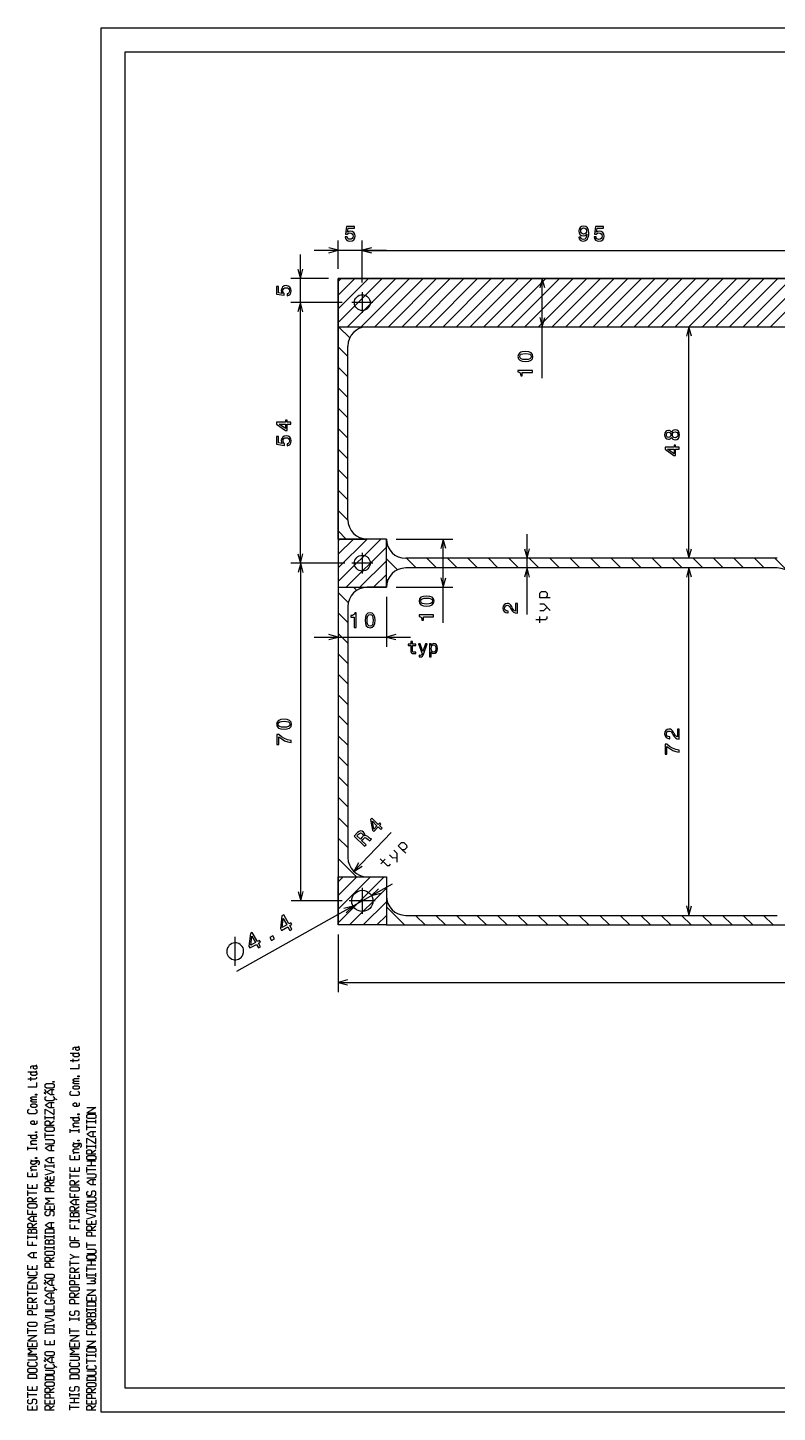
# Model space of a CAD drawing. Extents: x 5 to 415, y 5 to 292.
# Drawn here: x 4.8 to 160.1, y 5 to 292 of the extents above; entities that cross this region are included whole.
import ezdxf

# ---------------------------------------------------------------- set-up
doc = ezdxf.new("R2010")
doc.units = 0
doc.linetypes.add('DASHDOT', pattern=[18.5, 12, -3, 0.5, -3])
doc.linetypes.add('DASHED', pattern=[15, 12, -3])
doc.layers.get('0').update_dxf_attribs({"linetype": 'CONTINUOUS'})

msp = doc.modelspace()

# ---------------------------------------------------------------- linework, layer by layer
at = {"color": 7}
for p, q in [((20, 5), (20, 292)), ((20, 292), (415, 292)), ((25, 10), (25, 287)), ((25, 287), (410, 287)), ((69.14, 242.01), (69.14, 247.86)), ((74.14, 239.16), (74.14, 247.86)), ((74.14, 239.16), (74.14, 247.84)), ((61.32, 230.01), (61.32, 245.01)), ((64.14, 245.86), (79.14, 245.86)), ((74.14, 245.84), (169.14, 245.84)), ((67.14, 240.01), (59.32, 240.01)), ((69.14, 230.92), (78.24, 240.01)), ((69.14, 233.75), (75.41, 240.01)), ((69.14, 236.58), (72.58, 240.01)), ((69.14, 239.41), (69.75, 240.01)), ((69.14, 230.01), (69.14, 240.01)), ((69.14, 240.01), (269.14, 240.01)), ((269.14, 240.01), (69.14, 240.01)), ((69.14, 240.01), (69.14, 106.01)), ((71.07, 230.01), (81.07, 240.01)), ((73.9, 230.01), (83.9, 240.01)), ((76.72, 230.01), (86.72, 240.01)), ((79.55, 230.01), (89.55, 240.01)), ((82.38, 230.01), (92.38, 240.01)), ((85.21, 230.01), (95.21, 240.01)), ((88.04, 230.01), (98.04, 240.01)), ((90.87, 230.01), (100.87, 240.01)), ((93.69, 230.01), (103.69, 240.01)), ((96.52, 230.01), (106.52, 240.01)), ((99.35, 230.01), (109.35, 240.01)), ((102.18, 230.01), (112.18, 240.01)), ((105.01, 230.01), (115.01, 240.01)), ((107.84, 230.01), (117.84, 240.01)), ((110.66, 230.01), (120.66, 240.01)), ((111.43, 219.34), (111.43, 240.01)), ((113.49, 230.01), (123.49, 240.01)), ((116.32, 230.01), (126.32, 240.01)), ((119.15, 230.01), (129.15, 240.01)), ((121.98, 230.01), (131.98, 240.01)), ((124.81, 230.01), (134.81, 240.01)), ((127.64, 230.01), (137.64, 240.01)), ((130.46, 230.01), (140.46, 240.01)), ((133.29, 230.01), (143.29, 240.01)), ((136.12, 230.01), (146.12, 240.01)), ((138.95, 230.01), (148.95, 240.01)), ((141.78, 230.01), (151.78, 240.01)), ((144.61, 230.01), (154.61, 240.01)), ((147.43, 230.01), (157.43, 240.01)), ((150.26, 230.01), (160.26, 240.01)), ((153.09, 230.01), (163.09, 240.01)), ((155.92, 230.01), (165.92, 240.01)), ((158.75, 230.01), (168.75, 240.01)), ((70, 235.01), (59.32, 235.01)), ((69.14, 186.01), (69.14, 230.01)), ((69.14, 230.01), (75.14, 230.01)), ((71.55, 227.7), (69.23, 230.01)), ((75.14, 230.01), (164.14, 230.01)), ((141.83, 182.01), (141.83, 230.01)), ((71.14, 190.01), (71.14, 226.01)), ((71.14, 219.62), (69.14, 221.62)), ((71.14, 211.13), (69.14, 213.13)), ((71.14, 202.65), (69.14, 204.65)), ((71.14, 194.16), (69.14, 196.16)), ((70.81, 186.01), (69.14, 187.68)), ((108.28, 170.37), (108.28, 187.01)), ((69.14, 177.18), (77.98, 186.01)), ((69.14, 180.01), (75.15, 186.01)), ((69.14, 182.84), (72.32, 186.01)), ((69.14, 185.66), (69.49, 186.01)), ((69.14, 186.01), (69.14, 176.01)), ((79.14, 186.01), (69.14, 186.01)), ((69.14, 186.01), (75.14, 186.01)), ((70.81, 176.01), (79.14, 184.35)), ((79.14, 176.01), (79.14, 186.01)), ((81.14, 186.01), (92.93, 186.01)), ((90.93, 168.66), (90.93, 186.01)), ((73.64, 176.01), (79.14, 181.52)), ((160.14, 182.01), (83.14, 182.01)), ((85.29, 180.01), (83.29, 182.01)), ((93.78, 180.01), (91.78, 182.01)), ((102.26, 180.01), (100.26, 182.01)), ((110.75, 180.01), (108.75, 182.01)), ((119.23, 180.01), (117.23, 182.01)), ((127.72, 180.01), (125.72, 182.01)), ((136.2, 180.01), (134.2, 182.01)), ((144.69, 180.01), (142.69, 182.01)), ((153.17, 180.01), (151.17, 182.01)), ((162.3, 179.37), (159.66, 182.01)), ((76.46, 176.01), (79.14, 178.69)), ((160.14, 180.01), (83.14, 180.01)), ((141.83, 108.01), (141.83, 180.01)), ((69.14, 176.01), (69.14, 116.01)), ((69.14, 176.01), (79.14, 176.01)), ((69.14, 176.01), (75.14, 176.01)), ((72.99, 175.35), (72.32, 176.01)), ((79.14, 176.01), (75.14, 176.01)), ((79.41, 177.41), (79.14, 177.68)), ((81.14, 176.01), (92.93, 176.01)), ((69.14, 174.01), (69.14, 163.7)), ((79.14, 174.01), (79.14, 163.7)), ((71.14, 168.7), (69.14, 170.7)), ((71.14, 172.01), (71.14, 120.01)), ((64.14, 165.7), (84.14, 165.7)), ((71.14, 160.22), (69.14, 162.22)), ((71.14, 151.73), (69.14, 153.73)), ((71.14, 143.25), (69.14, 145.25)), ((71.14, 134.76), (69.14, 136.76)), ((71.14, 126.28), (69.14, 128.28)), ((72.37, 117.13), (80.15, 125.2)), ((72.92, 116.01), (69.14, 119.79)), ((69.14, 106.47), (78.69, 116.01)), ((69.14, 109.3), (75.86, 116.01)), ((69.14, 112.13), (73.03, 116.01)), ((69.14, 114.95), (70.2, 116.01)), ((69.14, 116.01), (75.14, 116.01)), ((69.14, 106.01), (69.14, 116.01)), ((75.14, 116.01), (79.14, 116.01)), ((79.14, 116.01), (79.14, 112.01)), ((48.12, 96.42), (80.43, 114.53)), ((71.52, 106.01), (79.14, 113.64)), ((79.14, 112.01), (79.14, 106.01)), ((74.35, 106.01), (79.14, 110.81)), ((82.92, 106.01), (79.14, 109.79)), ((77.17, 106.01), (79.14, 107.98)), ((83.14, 108.01), (160.14, 108.01)), ((91.41, 106.01), (89.41, 108.01)), ((99.9, 106.01), (97.9, 108.01)), ((108.38, 106.01), (106.38, 108.01)), ((116.87, 106.01), (114.87, 108.01)), ((125.35, 106.01), (123.35, 108.01)), ((133.84, 106.01), (131.84, 108.01)), ((142.32, 106.01), (140.32, 108.01)), ((150.81, 106.01), (148.81, 108.01)), ((159.29, 106.01), (157.29, 108.01)), ((79.14, 106.01), (69.14, 106.01)), ((69.14, 104.01), (69.14, 92.1)), ((79.14, 106.01), (164.14, 106.01)), ((69.14, 94.1), (269.14, 94.1)), ((410, 10), (25, 10)), ((415, 5), (20, 5))]:
    msp.add_line(p, q, dxfattribs=at)
at = {"color": 7, "linetype": 'DASHDOT'}
for p, q in [((74.14, 237.16), (74.14, 232.87)), ((76.29, 235.01), (72, 235.01)), ((76.29, 181.01), (72, 181.01)), ((74.14, 183.16), (74.14, 178.87)), ((74.14, 113.71), (74.14, 108.32)), ((76.84, 111.01), (71.45, 111.01))]:
    msp.add_line(p, q, dxfattribs=at)
at = {"color": 230}
for p, q in [((70, 235.01), (59.33, 235.01)), ((61.33, 181.01), (61.33, 235.01)), ((70.49, 181.01), (59.33, 181.01)), ((70.49, 181.01), (59.39, 181.01)), ((61.39, 111.01), (61.39, 181.01)), ((70, 111.01), (59.39, 111.01))]:
    msp.add_line(p, q, dxfattribs=at)
at = {"color": 7, "linetype": 'DASHED'}
for p, q in [((73.76, 229.73), (73.48, 230.01)), ((71.14, 223.86), (69.14, 225.86)), ((71.14, 215.37), (69.14, 217.37)), ((71.14, 206.89), (69.14, 208.89)), ((71.14, 198.4), (69.14, 200.4)), ((71.16, 189.9), (69.14, 191.92)), ((75.05, 186.01), (75.03, 186.03)), ((81.45, 179.61), (79.14, 181.92)), ((89.53, 180.01), (87.53, 182.01)), ((98.02, 180.01), (96.02, 182.01)), ((106.51, 180.01), (104.51, 182.01)), ((114.99, 180.01), (112.99, 182.01)), ((123.48, 180.01), (121.48, 182.01)), ((131.96, 180.01), (129.96, 182.01)), ((140.45, 180.01), (138.45, 182.01)), ((148.93, 180.01), (146.93, 182.01)), ((157.42, 180.01), (155.42, 182.01)), ((71.28, 172.81), (69.14, 174.95)), ((71.14, 164.46), (69.14, 166.46)), ((71.14, 155.98), (69.14, 157.98)), ((71.14, 147.49), (69.14, 149.49)), ((71.14, 139.01), (69.14, 141.01)), ((71.14, 130.52), (69.14, 132.52)), ((71.14, 122.04), (69.14, 124.04)), ((87.17, 106.01), (85.17, 108.01)), ((95.65, 106.01), (93.65, 108.01)), ((104.14, 106.01), (102.14, 108.01)), ((112.62, 106.01), (110.62, 108.01)), ((121.11, 106.01), (119.11, 108.01)), ((129.59, 106.01), (127.59, 108.01)), ((138.08, 106.01), (136.08, 108.01)), ((146.56, 106.01), (144.56, 108.01)), ((155.05, 106.01), (153.05, 108.01))]:
    msp.add_line(p, q, dxfattribs=at)
at = {"color": 7}
for points in [[(70.57, 248.64), (70.67, 248.29), (70.88, 248.01), (71.19, 247.84), (71.59, 247.77), (72.03, 247.85), (72.37, 248.06), (72.58, 248.4), (72.67, 248.83), (72.59, 249.23), (72.38, 249.55), (72.06, 249.75), (71.64, 249.82), (71.32, 249.77), (71.07, 249.63), (71.19, 250.44), (72.5, 250.44), (72.5, 250.79), (70.9, 250.79), (70.66, 249.2), (71.01, 249.2), (71.26, 249.41), (71.58, 249.48), (71.85, 249.43), (72.06, 249.29), (72.2, 249.08), (72.25, 248.81), (72.2, 248.54), (72.06, 248.32), (71.85, 248.19), (71.58, 248.14), (71.35, 248.17), (71.17, 248.27), (71.04, 248.43), (70.97, 248.64)], [(119.01, 248.59), (119.07, 248.24), (119.26, 247.98), (119.55, 247.82), (119.94, 247.76), (120.2, 247.79), (120.42, 247.86), (120.62, 248), (120.78, 248.19), (120.91, 248.43), (121.01, 248.72), (121.06, 249.06), (121.09, 249.45), (121.01, 250.06), (120.8, 250.5), (120.46, 250.77), (120, 250.86), (119.58, 250.79), (119.26, 250.58), (119.05, 250.26), (118.98, 249.86), (119.05, 249.44), (119.25, 249.13), (119.56, 248.93), (119.94, 248.86), (120.35, 248.95), (120.65, 249.2), (120.58, 248.72), (120.45, 248.37), (120.23, 248.17), (119.94, 248.11), (119.72, 248.14), (119.56, 248.23), (119.45, 248.38), (119.4, 248.59)], [(119.4, 249.86), (119.44, 250.13), (119.56, 250.34), (119.75, 250.48), (120, 250.52), (120.26, 250.48), (120.45, 250.34), (120.57, 250.13), (120.62, 249.87), (120.57, 249.59), (120.45, 249.39), (120.25, 249.27), (119.99, 249.22), (119.75, 249.27), (119.56, 249.39), (119.44, 249.59)], [(122.17, 248.63), (122.27, 248.27), (122.48, 247.99), (122.79, 247.82), (123.19, 247.76), (123.63, 247.83), (123.97, 248.05), (124.18, 248.38), (124.27, 248.82), (124.19, 249.22), (123.99, 249.53), (123.66, 249.74), (123.24, 249.81), (122.92, 249.76), (122.67, 249.62), (122.79, 250.42), (124.1, 250.42), (124.1, 250.78), (122.5, 250.78), (122.26, 249.19), (122.61, 249.19), (122.86, 249.39), (123.18, 249.46), (123.45, 249.42), (123.67, 249.28), (123.8, 249.07), (123.85, 248.79), (123.8, 248.52), (123.66, 248.31), (123.45, 248.18), (123.18, 248.13), (122.95, 248.16), (122.77, 248.26), (122.64, 248.41), (122.58, 248.63)], [(58.54, 236.44), (58.89, 236.54), (59.17, 236.75), (59.34, 237.06), (59.41, 237.46), (59.33, 237.89), (59.12, 238.24), (58.78, 238.45), (58.35, 238.53), (57.95, 238.46), (57.63, 238.25), (57.43, 237.93), (57.35, 237.51), (57.4, 237.18), (57.55, 236.93), (56.74, 237.05), (56.74, 238.37), (56.38, 238.37), (56.38, 236.77), (57.98, 236.53), (57.98, 236.87), (57.77, 237.12), (57.7, 237.44), (57.75, 237.72), (57.88, 237.93), (58.1, 238.07), (58.37, 238.11), (58.64, 238.07), (58.85, 237.93), (58.99, 237.72), (59.03, 237.44), (59, 237.21), (58.9, 237.04), (58.75, 236.91), (58.54, 236.84)], [(107.96, 222.8), (108.64, 222.86), (109.12, 223.07), (109.42, 223.39), (109.51, 223.84), (109.42, 224.28), (109.12, 224.61), (108.64, 224.81), (107.96, 224.88), (107.29, 224.81), (107.02, 224.73), (106.8, 224.61), (106.5, 224.28), (106.4, 223.84), (106.5, 223.39), (106.8, 223.07), (107.29, 222.86)], [(107.96, 223.21), (107.44, 223.25), (107.06, 223.36), (106.84, 223.55), (106.76, 223.84), (106.84, 224.12), (107.06, 224.32), (107.44, 224.43), (107.96, 224.46), (108.49, 224.43), (108.86, 224.32), (109.08, 224.12), (109.16, 223.84), (109.08, 223.55), (108.86, 223.36), (108.49, 223.25)], [(109.43, 220.56), (109.43, 220.95), (106.4, 220.95), (106.4, 220.66), (106.67, 220.58), (106.85, 220.43), (106.95, 220.19), (106.98, 219.86), (107.29, 219.86), (107.29, 220.56)], [(138.21, 207.08), (138.33, 206.86), (138.5, 206.71), (138.71, 206.61), (138.97, 206.58), (139.35, 206.65), (139.65, 206.85), (139.84, 207.17), (139.91, 207.61), (139.84, 208.05), (139.65, 208.38), (139.35, 208.57), (138.97, 208.65), (138.71, 208.61), (138.5, 208.52), (138.33, 208.37), (138.21, 208.15), (138.1, 208.32), (137.96, 208.44), (137.79, 208.52), (137.58, 208.54), (137.27, 208.47), (137.02, 208.29), (136.86, 208), (136.8, 207.61), (136.86, 207.23), (137.02, 206.93), (137.27, 206.75), (137.58, 206.68), (137.79, 206.7), (137.96, 206.78)], [(137.61, 207.09), (137.42, 207.13), (137.27, 207.23), (137.18, 207.39), (137.15, 207.61), (137.18, 207.83), (137.27, 207.99), (137.42, 208.1), (137.61, 208.14), (137.81, 208.1), (137.96, 207.99), (138.06, 207.83), (138.09, 207.61), (138.05, 207.39), (137.96, 207.23), (137.81, 207.13)], [(138.96, 207), (138.73, 207.04), (138.55, 207.16), (138.44, 207.35), (138.4, 207.61), (138.44, 207.87), (138.55, 208.06), (138.73, 208.19), (138.96, 208.23), (139.2, 208.19), (139.39, 208.06), (139.51, 207.87), (139.55, 207.61), (139.51, 207.35), (139.39, 207.16), (139.2, 207.04)], [(139.83, 204.65), (139.83, 205.04), (139.08, 205.04), (139.08, 205.47), (138.74, 205.47), (138.74, 205.04), (136.89, 205.04), (136.89, 204.65), (138.7, 203.33), (139.08, 203.33), (139.08, 204.65)], [(138.74, 203.69), (137.39, 204.65), (138.74, 204.65)], [(87.46, 172.12), (88.14, 172.18), (88.63, 172.39), (88.92, 172.71), (89.01, 173.16), (88.92, 173.61), (88.63, 173.93), (88.14, 174.13), (87.46, 174.2), (86.79, 174.13), (86.52, 174.05), (86.3, 173.93), (86.01, 173.61), (85.91, 173.16), (86.01, 172.71), (86.3, 172.39), (86.79, 172.18)], [(87.46, 172.53), (86.94, 172.57), (86.56, 172.68), (86.34, 172.87), (86.26, 173.16), (86.34, 173.45), (86.56, 173.64), (86.94, 173.75), (87.46, 173.78), (87.99, 173.75), (88.37, 173.64), (88.59, 173.45), (88.66, 173.16), (88.59, 172.87), (88.37, 172.68), (87.99, 172.57)], [(106.28, 170.62), (106.28, 172.68), (105.91, 172.68), (105.91, 171.05), (105.71, 171.14), (105.54, 171.3), (105.23, 171.78), (105.1, 172.03), (104.91, 172.32), (104.7, 172.52), (104.44, 172.64), (104.15, 172.68), (103.79, 172.61), (103.51, 172.4), (103.32, 172.09), (103.26, 171.69), (103.33, 171.28), (103.54, 170.96), (103.86, 170.76), (104.29, 170.69), (104.35, 170.69), (104.35, 171.08), (104.31, 171.08), (104.02, 171.12), (103.8, 171.24), (103.67, 171.42), (103.62, 171.67), (103.66, 171.92), (103.77, 172.11), (103.94, 172.23), (104.15, 172.27), (104.35, 172.24), (104.52, 172.16), (104.66, 172.02), (104.79, 171.83), (104.93, 171.57), (105.2, 171.15), (105.48, 170.85), (105.83, 170.68), (106.27, 170.62)], [(72.47, 167.7), (72.86, 167.7), (72.86, 170.72), (72.57, 170.72), (72.49, 170.46), (72.33, 170.28), (72.09, 170.18), (71.77, 170.15), (71.77, 169.84), (72.47, 169.84)], [(74.7, 169.17), (74.77, 168.49), (74.97, 168.01), (75.3, 167.71), (75.75, 167.62), (76.19, 167.71), (76.52, 168.01), (76.71, 168.49), (76.78, 169.17), (76.71, 169.84), (76.63, 170.11), (76.52, 170.33), (76.19, 170.62), (75.75, 170.72), (75.3, 170.62), (74.97, 170.33), (74.77, 169.84)], [(75.12, 169.17), (75.15, 169.69), (75.26, 170.07), (75.46, 170.29), (75.75, 170.37), (76.03, 170.29), (76.23, 170.07), (76.33, 169.69), (76.37, 169.17), (76.33, 168.64), (76.23, 168.26), (76.03, 168.04), (75.75, 167.97), (75.46, 168.04), (75.26, 168.26), (75.15, 168.64)], [(88.93, 169.88), (88.93, 170.27), (85.91, 170.27), (85.91, 169.98), (86.17, 169.9), (86.35, 169.75), (86.45, 169.51), (86.49, 169.18), (86.79, 169.18), (86.79, 169.88)], [(84.21, 163.93), (84.21, 162.96), (84.23, 162.65), (84.33, 162.43), (84.53, 162.3), (84.87, 162.26), (85.25, 162.28), (85.25, 162.55), (84.97, 162.53), (84.72, 162.56), (84.59, 162.65), (84.53, 162.8), (84.52, 163.01), (84.52, 163.93), (85.25, 163.93), (85.25, 164.2), (84.52, 164.2), (84.52, 164.76), (84.21, 164.76), (84.21, 164.2), (83.66, 164.2), (83.66, 163.93)], [(87.25, 164.26), (86.69, 162.67), (86.15, 164.26), (85.8, 164.26), (86.54, 162.22), (86.47, 162.04), (86.37, 161.92), (86.2, 161.88), (85.91, 161.92), (85.91, 161.61), (86.22, 161.58), (86.44, 161.61), (86.59, 161.7), (86.71, 161.85), (86.8, 162.08), (87.59, 164.26)], [(88.42, 163.97), (88.42, 164.26), (88.1, 164.26), (88.1, 161.58), (88.42, 161.58), (88.42, 162.63), (88.53, 162.46), (88.65, 162.34), (88.97, 162.26), (89.27, 162.33), (89.51, 162.54), (89.67, 162.86), (89.72, 163.3), (89.67, 163.73), (89.51, 164.06), (89.27, 164.26), (88.97, 164.33), (88.8, 164.31), (88.65, 164.24), (88.52, 164.13)], [(88.92, 162.55), (88.7, 162.59), (88.55, 162.74), (88.45, 162.97), (88.42, 163.3), (88.45, 163.62), (88.55, 163.86), (88.7, 164), (88.92, 164.05), (89.11, 164), (89.27, 163.85), (89.36, 163.62), (89.4, 163.3), (89.36, 162.97), (89.27, 162.74), (89.11, 162.59)], [(139.83, 144.56), (139.83, 146.62), (139.45, 146.62), (139.45, 144.99), (139.25, 145.08), (139.08, 145.24), (138.77, 145.72), (138.65, 145.97), (138.46, 146.26), (138.24, 146.46), (137.99, 146.58), (137.7, 146.62), (137.34, 146.55), (137.05, 146.34), (136.87, 146.03), (136.8, 145.63), (136.88, 145.22), (137.08, 144.9), (137.4, 144.7), (137.83, 144.63), (137.89, 144.63), (137.89, 145.02), (137.86, 145.02), (137.56, 145.06), (137.35, 145.18), (137.21, 145.36), (137.16, 145.61), (137.21, 145.86), (137.31, 146.05), (137.48, 146.17), (137.69, 146.21), (137.89, 146.18), (138.06, 146.1), (138.21, 145.96), (138.34, 145.77), (138.48, 145.51), (138.74, 145.09), (139.03, 144.79), (139.38, 144.62), (139.81, 144.56)], [(139.83, 141.81), (139.83, 142.25), (139.11, 142.39), (138.45, 142.64), (137.83, 143), (137.25, 143.46), (136.89, 143.46), (136.89, 141.4), (137.28, 141.4), (137.28, 143.04), (137.87, 142.57), (138.48, 142.21), (139.13, 141.96)], [(77.97, 125.82), (78.24, 126.1), (77.7, 126.62), (78, 126.93), (77.75, 127.17), (77.45, 126.86), (76.13, 128.14), (75.85, 127.86), (76.24, 125.65), (76.52, 125.39), (77.43, 126.34)], [(76.52, 125.89), (76.22, 127.51), (77.18, 126.58)], [(74.63, 122.36), (74.91, 122.65), (74, 123.53), (74.29, 123.83), (74.51, 124.04), (74.68, 124.13), (74.86, 124.11), (75.07, 123.96), (75.36, 123.71), (75.57, 123.55), (75.71, 123.48), (76.03, 123.81), (75.97, 123.86), (75.81, 123.88), (75.63, 124.01), (75.26, 124.32), (74.95, 124.52), (74.8, 124.53), (74.63, 124.47), (74.67, 124.67), (74.65, 124.86), (74.56, 125.05), (74.42, 125.23), (74.11, 125.44), (73.8, 125.5), (73.48, 125.41), (73.17, 125.17), (72.47, 124.45)], [(73.36, 124.83), (73.56, 125), (73.75, 125.08), (73.94, 125.06), (74.14, 124.92), (74.29, 124.72), (74.31, 124.53), (74.23, 124.33), (74.06, 124.12), (73.74, 123.79), (73.02, 124.48)], [(59.15, 104.9), (59.54, 105.12), (59.12, 105.88), (59.55, 106.12), (59.36, 106.47), (58.92, 106.23), (57.87, 108.11), (57.47, 107.88), (57.16, 105.29), (57.38, 104.9), (58.72, 105.66)], [(57.55, 105.46), (57.76, 107.38), (58.53, 106.01)], [(52.63, 101.25), (53.02, 101.47), (52.6, 102.22), (53.04, 102.47), (52.84, 102.82), (52.4, 102.58), (51.35, 104.45), (50.95, 104.23), (50.65, 101.64), (50.86, 101.25), (52.2, 102)], [(51.04, 101.81), (51.24, 103.72), (52.01, 102.35)], [(55.34, 102.77), (55.95, 103.11), (55.58, 103.76), (54.97, 103.42)], [(47.11, 102.16), (46.8, 101.99), (46.57, 101.8), (46.38, 101.55), (46.21, 101.26), (46.07, 100.78), (46.06, 100.44), (46.1, 100.13), (46.2, 99.85), (46.37, 99.54), (46.56, 99.32), (46.8, 99.12), (47.1, 98.95), (47.58, 98.81), (47.92, 98.8), (48.23, 98.85), (48.51, 98.94), (48.82, 99.11), (49.04, 99.3), (49.24, 99.55), (49.41, 99.84), (49.54, 100.32), (49.55, 100.66), (49.51, 100.97), (49.42, 101.25), (49.25, 101.56), (49.06, 101.78), (48.81, 101.98), (48.52, 102.15), (48.04, 102.28), (47.7, 102.29), (47.39, 102.25)], [(15.44, 74.74), (15.44, 74.55), (15.17, 74.55), (15.17, 74.74)], [(10.04, 73.12), (10.31, 72.94), (10.31, 72.38), (10.04, 72.19), (8.71, 72.19), (8.44, 72.38), (8.44, 72.94), (8.71, 73.12)], [(10.31, 73.6), (10.31, 73.42), (10.04, 73.42), (10.04, 73.6)], [(14.51, 72.7), (15.17, 72.69), (15.44, 72.51), (15.44, 72.13), (15.17, 71.95), (14.51, 71.95), (14.24, 72.14), (14.24, 72.51)], [(5.74, 68.93), (6.41, 68.93), (6.67, 68.75), (6.67, 68.37), (6.41, 68.19), (5.74, 68.19), (5.47, 68.37), (5.47, 68.75)], [(6.67, 70.94), (6.67, 70.76), (6.41, 70.76), (6.41, 70.94)], [(15.44, 66.86), (15.44, 66.68), (15.17, 66.68), (15.17, 66.86)], [(18.68, 66.81), (18.94, 66.62), (18.94, 66.06), (18.68, 65.87), (17.34, 65.88), (17.08, 66.06), (17.08, 66.62), (17.34, 66.81)], [(6.67, 63.17), (6.67, 62.99), (6.41, 62.99), (6.41, 63.17)], [(10.04, 64.16), (10.31, 63.97), (10.31, 63.41), (10.04, 63.22), (8.71, 63.22), (8.44, 63.41), (8.44, 63.97), (8.71, 64.16)], [(15.44, 61.44), (15.44, 61.25), (15.17, 61.25), (15.17, 61.44)], [(6.67, 57.83), (6.67, 57.64), (6.41, 57.64), (6.41, 57.83)], [(18.67, 58.24), (18.94, 58.05), (18.94, 57.49), (18.67, 57.3), (17.34, 57.3), (17.07, 57.49), (17.07, 58.05), (17.34, 58.24)], [(15.17, 51.74), (15.43, 51.55), (15.43, 50.99), (15.17, 50.81), (13.83, 50.81), (13.57, 50.99), (13.57, 51.55), (13.83, 51.74)], [(6.4, 48.25), (6.67, 48.06), (6.67, 47.5), (6.4, 47.32), (5.07, 47.32), (4.8, 47.5), (4.8, 48.06), (5.07, 48.25)], [(18.67, 48.43), (18.94, 48.24), (18.94, 47.68), (18.67, 47.5), (17.34, 47.5), (17.07, 47.68), (17.07, 48.24), (17.34, 48.43)], [(15.17, 40.18), (15.43, 39.99), (15.43, 39.43), (15.17, 39.25), (13.83, 39.25), (13.57, 39.43), (13.57, 39.99), (13.83, 40.18)], [(10.04, 38.42), (10.3, 38.23), (10.3, 37.67), (10.04, 37.48), (8.7, 37.48), (8.44, 37.67), (8.44, 38.23), (8.7, 38.42)], [(18.67, 37.61), (18.94, 37.42), (18.94, 36.86), (18.67, 36.68), (17.34, 36.68), (17.07, 36.86), (17.07, 37.42), (17.34, 37.61)], [(10.04, 33.66), (10.3, 33.47), (10.3, 32.91), (10.04, 32.72), (8.7, 32.72), (8.44, 32.91), (8.44, 33.47), (8.7, 33.66)], [(15.16, 31.04), (15.43, 30.85), (15.43, 30.29), (15.16, 30.1), (13.83, 30.1), (13.56, 30.29), (13.56, 30.85), (13.83, 31.04)], [(6.4, 23.71), (6.67, 23.52), (6.67, 22.96), (6.4, 22.77), (5.07, 22.77), (4.8, 22.96), (4.8, 23.52), (5.07, 23.71)], [(18.67, 23.2), (18.93, 23.01), (18.93, 22.45), (18.67, 22.27), (17.33, 22.27), (17.07, 22.45), (17.07, 23.01), (17.33, 23.2)], [(10.03, 17.63), (10.3, 17.44), (10.3, 16.88), (10.03, 16.69), (8.7, 16.69), (8.43, 16.88), (8.43, 17.44), (8.7, 17.63)], [(18.67, 18.37), (18.93, 18.18), (18.93, 17.62), (18.67, 17.44), (17.33, 17.44), (17.07, 17.62), (17.07, 18.18), (17.33, 18.37)], [(6.4, 14.14), (6.67, 13.96), (6.67, 13.4), (6.4, 13.21), (5.07, 13.21), (4.8, 13.4), (4.8, 13.96), (5.07, 14.14)], [(15.16, 14.05), (15.43, 13.86), (15.43, 13.3), (15.16, 13.11), (13.83, 13.12), (13.56, 13.3), (13.56, 13.86), (13.83, 14.05)], [(10.03, 11.3), (10.3, 11.11), (10.3, 10.55), (10.03, 10.37), (8.7, 10.37), (8.43, 10.56), (8.43, 11.12), (8.7, 11.3)], [(18.67, 11.18), (18.93, 11), (18.93, 10.44), (18.67, 10.25), (17.33, 10.25), (17.07, 10.44), (17.07, 11), (17.33, 11.18)]]:
    msp.add_lwpolyline(points, close=True, dxfattribs=at)
for points in [[(67.21, 245.34), (69.14, 245.86), (69.14, 245.86), (67.21, 246.38)], [(76.08, 246.38), (74.14, 245.86), (74.14, 245.86), (76.08, 245.34)], [(76.08, 246.36), (74.14, 245.84), (74.14, 245.84), (76.08, 245.33)], [(60.8, 241.95), (61.32, 240.01), (61.32, 240.01), (61.84, 241.95)], [(111.94, 238.08), (111.43, 240.01), (111.43, 240.01), (110.91, 238.08)], [(61.84, 233.08), (61.32, 235.01), (61.32, 235.01), (60.8, 233.08)], [(110.91, 231.95), (111.43, 230.01), (111.43, 230.01), (111.94, 231.95)], [(142.34, 228.08), (141.83, 230.01), (141.83, 230.01), (141.31, 228.08)], [(91.45, 184.08), (90.93, 186.01), (90.93, 186.01), (90.41, 184.08)], [(107.76, 183.95), (108.28, 182.01), (108.28, 182.01), (108.8, 183.95)], [(141.31, 183.95), (141.83, 182.01), (141.83, 182.01), (142.34, 183.95)], [(90.41, 177.95), (90.93, 176.01), (90.93, 176.01), (91.45, 177.95)], [(108.8, 178.08), (108.28, 180.01), (108.28, 180.01), (107.76, 178.08)], [(142.34, 178.08), (141.83, 180.01), (141.83, 180.01), (141.31, 178.08)], [(113.09, 173.8), (112.02, 173.8), (110.92, 173.81), (110.92, 174.81), (111.26, 175.14), (112.09, 175.14), (112.42, 174.8), (112.42, 174.14), (112.09, 173.8)], [(110.92, 172.55), (111.76, 172.55), (113.09, 171.22)], [(110.09, 169.3), (112.09, 169.3), (112.42, 169.63), (112.42, 169.97)], [(110.92, 171.22), (111.76, 171.22), (112.42, 171.89)], [(110.92, 168.63), (110.92, 169.97)], [(67.21, 165.19), (69.14, 165.7), (69.14, 165.7), (67.21, 166.22)], [(81.08, 166.22), (79.14, 165.7), (79.14, 165.7), (81.08, 165.19)], [(80.7, 121.49), (81.3, 120.91), (81.33, 119.03)], [(83.13, 120.89), (82.36, 121.63), (81.57, 122.39), (82.26, 123.11), (82.73, 123.12), (83.33, 122.54), (83.34, 122.07), (82.88, 121.59), (82.41, 121.58)], [(73.34, 118.88), (72.37, 117.13), (72.37, 117.13), (74.08, 118.17)], [(77.84, 119.73), (79.28, 118.34), (79.75, 118.35), (79.98, 118.59)], [(77.98, 118.67), (78.9, 119.63)], [(79.77, 120.53), (80.37, 119.95), (81.31, 119.97)], [(77.5, 113.48), (76.06, 112.09), (76.06, 112.09), (78, 112.58)], [(70.79, 108.54), (72.23, 109.94), (72.23, 109.94), (70.29, 109.44)], [(141.31, 109.95), (141.83, 108.01), (141.83, 108.01), (142.34, 109.95)], [(47.77, 97.52), (47.79, 101.54), (47.8, 103.55)], [(71.08, 94.62), (69.14, 94.1), (69.14, 94.1), (71.08, 93.58)], [(14.24, 80.16), (14.24, 80.53), (14.51, 80.72), (15.17, 80.72), (15.44, 80.91)], [(15.17, 80.72), (15.44, 80.53), (15.44, 80.16), (15.17, 79.97), (15.04, 79.97), (14.77, 80.16), (14.77, 80.72)], [(13.57, 79.42), (15.17, 79.42), (15.44, 79.23), (15.44, 78.86), (15.17, 78.67), (14.51, 78.67), (14.24, 78.86), (14.24, 79.23), (14.51, 79.42)], [(13.57, 77.93), (15.17, 77.93), (15.44, 78.12), (15.44, 78.3)], [(14.24, 77.56), (14.24, 78.3)], [(15.17, 79.42), (15.44, 79.61)], [(4.81, 75.56), (6.41, 75.56), (6.68, 75.38), (6.68, 75), (6.41, 74.82), (5.74, 74.82), (5.48, 75), (5.48, 75.38), (5.74, 75.56)], [(5.48, 76.29), (5.48, 76.66), (5.74, 76.85), (6.41, 76.85), (6.68, 77.04)], [(6.41, 76.85), (6.68, 76.66), (6.68, 76.29), (6.41, 76.1), (6.28, 76.1), (6.01, 76.29), (6.01, 76.85)], [(6.41, 75.56), (6.68, 75.75)], [(13.57, 76.26), (14.51, 76.26), (15.44, 76.26), (15.44, 77.19)], [(4.81, 74.09), (6.41, 74.09), (6.68, 74.28), (6.68, 74.47)], [(4.81, 72.43), (5.74, 72.43), (6.68, 72.43), (6.68, 73.37)], [(5.48, 73.72), (5.48, 74.47)], [(8.58, 70.96), (8.31, 71.13), (8.31, 71.3), (8.58, 71.47), (8.58, 71.67), (8.31, 71.82)], [(10.31, 70.78), (9.51, 70.78), (8.71, 71.34), (9.51, 71.9), (10.31, 71.9)], [(9.78, 71.9), (9.78, 70.78)], [(14.51, 73.62), (14.24, 73.81), (14.24, 74), (14.51, 74.18), (15.44, 74.18)], [(15.44, 73.06), (14.51, 73.06), (14.24, 73.25), (14.24, 73.44), (14.51, 73.62), (15.44, 73.62)], [(6.67, 69.28), (5.74, 69.28), (5.47, 69.47), (5.47, 69.66), (5.74, 69.84), (6.67, 69.84)], [(5.74, 69.84), (5.47, 70.03), (5.47, 70.22), (5.74, 70.4), (6.67, 70.4)], [(10.04, 70.48), (10.31, 70.3), (10.31, 69.74), (10.04, 69.55), (8.71, 69.55), (8.44, 69.74), (8.44, 70.3), (8.71, 70.48)], [(10.31, 68.13), (9.24, 68.13), (8.44, 68.69), (9.24, 69.25), (10.31, 69.25)], [(9.64, 69.25), (9.64, 68.13)], [(10.31, 70.01), (10.58, 70.01), (10.84, 69.87)], [(15.17, 71.58), (15.44, 71.39), (15.44, 70.83), (15.17, 70.65), (13.84, 70.65), (13.57, 70.83), (13.57, 71.39), (13.84, 71.58)], [(15.44, 69.13), (15.44, 68.57), (15.17, 68.38), (14.5, 68.38), (14.24, 68.57), (14.24, 68.94), (14.5, 69.13), (14.77, 69.13), (14.9, 69.03), (14.9, 68.38)], [(6.41, 67.83), (6.67, 67.65), (6.67, 67.09), (6.41, 66.9), (5.07, 66.9), (4.81, 67.09), (4.81, 67.65), (5.07, 67.83)], [(8.44, 66.72), (8.44, 67.84), (9.37, 67.28), (10.31, 66.72), (10.31, 67.84)], [(8.44, 65.68), (8.44, 66.43)], [(10.31, 66.05), (9.37, 66.05), (8.44, 66.05)], [(10.31, 65.68), (10.31, 66.43)], [(13.57, 66.12), (15.17, 66.12), (15.44, 65.93), (15.44, 65.56), (15.17, 65.37), (14.5, 65.37), (14.24, 65.56), (14.24, 65.93), (14.5, 66.12)], [(15.17, 66.12), (15.44, 66.31)], [(17.08, 68.19), (18.01, 68.19), (18.94, 68.19), (18.01, 67.63), (17.08, 67.07), (18.01, 67.07), (18.94, 67.07)], [(6.67, 65.41), (6.67, 64.85), (6.41, 64.66), (5.74, 64.66), (5.47, 64.85), (5.47, 65.22), (5.74, 65.41), (6.01, 65.41), (6.14, 65.32), (6.14, 64.66)], [(10.31, 64.45), (9.37, 64.45), (8.44, 64.45), (8.44, 65.2), (8.71, 65.39), (9.11, 65.39), (9.37, 65.2), (9.37, 64.45)], [(9.37, 64.73), (10.31, 65.39)], [(13.57, 62.96), (13.57, 63.71)], [(15.44, 63.33), (14.5, 63.33), (13.57, 63.33)], [(14.5, 64.26), (14.24, 64.45), (14.24, 64.82), (14.5, 65.01), (15.44, 65.01)], [(14.24, 64.07), (14.5, 64.26), (15.44, 64.26)], [(15.44, 62.96), (15.44, 63.71)], [(17.08, 64.86), (17.08, 65.61)], [(18.94, 65.24), (18.01, 65.24), (17.08, 65.24)], [(17.08, 63.48), (17.08, 64.6)], [(18.94, 64.04), (18.01, 64.04), (17.08, 64.04)], [(18.94, 62.09), (17.87, 62.09), (17.08, 62.65), (17.88, 63.21), (18.94, 63.21)], [(18.28, 63.21), (18.27, 62.09)], [(18.94, 64.86), (18.94, 65.61)], [(4.81, 62.45), (6.41, 62.45), (6.67, 62.26), (6.67, 61.89), (6.41, 61.7), (5.74, 61.7), (5.47, 61.89), (5.47, 62.26), (5.74, 62.45)], [(5.74, 60.6), (5.47, 60.79), (5.47, 61.16), (5.74, 61.35), (6.67, 61.35)], [(5.47, 60.42), (5.74, 60.6), (6.67, 60.6)], [(6.41, 62.45), (6.67, 62.63)], [(8.44, 61.81), (8.44, 62.93)], [(10.31, 62.37), (9.37, 62.37), (8.44, 62.37)], [(8.44, 61.52), (10.04, 61.52), (10.31, 61.33), (10.31, 60.77), (10.04, 60.58), (8.44, 60.58)], [(10.31, 59.17), (9.24, 59.17), (8.44, 59.73), (9.24, 60.29), (10.31, 60.29)], [(9.64, 60.29), (9.64, 59.17)], [(14.5, 60.7), (14.24, 60.89)], [(15.7, 59.95), (15.97, 60.14), (15.97, 60.51), (15.7, 60.7), (15.17, 60.7), (15.44, 60.51), (15.44, 60.32), (14.9, 59.95), (14.5, 59.95), (14.24, 60.14), (14.24, 60.51), (14.5, 60.7), (15.17, 60.7)], [(17.07, 60.71), (17.07, 61.83), (18.01, 61.27), (18.94, 60.71), (18.94, 61.83)], [(17.07, 59.7), (17.07, 60.45)], [(18.94, 59.7), (18.94, 60.45)], [(4.81, 59.32), (4.81, 60.06)], [(6.67, 59.69), (5.74, 59.69), (4.81, 59.69)], [(6.67, 59.32), (6.67, 60.06)], [(10.31, 56.68), (9.24, 56.68), (8.44, 57.24), (9.24, 57.8), (10.31, 57.8)], [(9.64, 57.8), (9.64, 56.68)], [(15.44, 58.28), (15.44, 57.35), (14.5, 57.35), (13.57, 57.35), (13.57, 58.28)], [(14.5, 58.84), (14.24, 59.02), (14.24, 59.4), (14.5, 59.58), (15.44, 59.58)], [(14.24, 58.65), (14.5, 58.84), (15.44, 58.84)], [(14.5, 58.1), (14.5, 57.35)], [(18.94, 60.07), (18.01, 60.07), (17.07, 60.07)], [(18.94, 58.5), (18.01, 58.5), (17.07, 58.5), (17.07, 59.25), (17.34, 59.43), (17.74, 59.43), (18.01, 59.25), (18.01, 58.5)], [(18.01, 58.78), (18.94, 59.43)], [(6.67, 54.72), (6.67, 53.78), (5.74, 53.78), (4.81, 53.78), (4.81, 54.72)], [(5.74, 57.1), (5.47, 57.29)], [(6.94, 56.35), (7.21, 56.54), (7.21, 56.91), (6.94, 57.1), (6.41, 57.1), (6.67, 56.91), (6.67, 56.73), (6.14, 56.35), (5.74, 56.35), (5.47, 56.54), (5.47, 56.92), (5.74, 57.1), (6.41, 57.1)], [(5.74, 55.26), (5.47, 55.44), (5.47, 55.82), (5.74, 56), (6.67, 56)], [(5.47, 55.07), (5.74, 55.26), (6.67, 55.26)], [(8.44, 55.64), (8.44, 56.38)], [(10.31, 56.01), (9.37, 56.01), (8.44, 56.01)], [(8.44, 54.22), (9.37, 54.5), (10.31, 54.78), (9.37, 55.06), (8.44, 55.34)], [(10.31, 55.64), (10.31, 56.38)], [(15.44, 55.83), (15.44, 54.9), (14.5, 54.9), (13.57, 54.9), (13.57, 55.83)], [(14.5, 55.64), (14.5, 54.9)], [(18.94, 57.04), (18.01, 57.04), (17.07, 57.04)], [(18.94, 56.11), (18.01, 56.11), (17.07, 56.11)], [(17.07, 54.72), (17.07, 55.84)], [(18.94, 55.28), (18.01, 55.28), (17.07, 55.28)], [(18.01, 56.11), (18.01, 57.04)], [(6.67, 52.29), (6.67, 51.36), (5.74, 51.36), (4.8, 51.36), (4.81, 52.29)], [(5.74, 54.53), (5.74, 53.78)], [(5.74, 52.11), (5.74, 51.36)], [(8.71, 53.27), (8.44, 53.67)], [(10.31, 51.92), (9.37, 51.92), (8.44, 51.92), (8.44, 52.66), (8.71, 52.85), (9.11, 52.85), (9.37, 52.66), (9.37, 51.92)], [(8.84, 53.93), (8.84, 53.14), (10.31, 53.14)], [(9.37, 52.2), (10.31, 52.85)], [(9.51, 53.14), (9.51, 53.82)], [(10.31, 53.14), (10.31, 53.93)], [(13.57, 53.41), (13.57, 54.53)], [(15.44, 53.97), (14.5, 53.97), (13.57, 53.97)], [(15.43, 52.11), (14.5, 52.11), (13.57, 52.11), (13.57, 52.86), (13.84, 53.04), (14.24, 53.04), (14.5, 52.86), (14.5, 52.11)], [(14.5, 52.39), (15.44, 53.04)], [(17.07, 54.46), (18.67, 54.46), (18.94, 54.27), (18.94, 53.71), (18.67, 53.52), (17.07, 53.52)], [(18.94, 52.14), (17.87, 52.14), (17.07, 52.7), (17.87, 53.26), (18.94, 53.26)], [(18.27, 53.26), (18.27, 52.14)], [(4.8, 49.89), (4.8, 51.01)], [(6.67, 50.45), (5.74, 50.45), (4.8, 50.45)], [(6.67, 48.6), (5.74, 48.6), (4.8, 48.6), (4.8, 49.35), (5.07, 49.54), (5.47, 49.54), (5.74, 49.35), (5.74, 48.6)], [(5.74, 48.88), (6.67, 49.54)], [(10.31, 50.69), (9.37, 50.69), (8.44, 50.69), (8.44, 51.44), (8.71, 51.62), (9.11, 51.62), (9.37, 51.44), (9.37, 50.69)], [(10.3, 49.32), (9.37, 49.32), (8.44, 49.32), (9.37, 48.76), (8.44, 48.2), (9.37, 48.2), (10.3, 48.2)], [(15.43, 49.51), (14.5, 49.51), (13.57, 49.51), (13.57, 50.44)], [(15.43, 48.02), (14.37, 48.02), (13.57, 48.58), (14.37, 49.14), (15.43, 49.14)], [(14.5, 50.25), (14.5, 49.51)], [(14.77, 49.14), (14.77, 48.02)], [(18.67, 49.89), (18.94, 50.08), (18.94, 50.64), (18.67, 50.83), (18.14, 50.83), (18.01, 50.73), (18.01, 50.08), (17.74, 49.89), (17.34, 49.89), (17.07, 50.08), (17.07, 50.64), (17.34, 50.83)], [(17.07, 49.63), (18.67, 49.63), (18.94, 49.44), (18.94, 48.88), (18.67, 48.69), (17.07, 48.69)], [(6.67, 46.03), (5.74, 46.03), (4.8, 46.03), (4.8, 46.96)], [(5.74, 46.78), (5.74, 46.03)], [(10.3, 47.9), (10.3, 46.97), (9.37, 46.97), (8.44, 46.97), (8.44, 47.9)], [(10.04, 45.74), (10.3, 45.93), (10.3, 46.49), (10.04, 46.67), (9.5, 46.67), (9.37, 46.58), (9.37, 45.93), (9.1, 45.74), (8.7, 45.74), (8.44, 45.93), (8.44, 46.49), (8.7, 46.67)], [(9.37, 47.72), (9.37, 46.97)], [(15.43, 46.72), (14.5, 46.72), (13.57, 46.72), (13.57, 47.46), (13.83, 47.65), (14.23, 47.65), (14.5, 47.46), (14.5, 46.72)], [(15.43, 45.42), (15.43, 46.16), (15.17, 46.35), (14.63, 46.35), (14.37, 46.16), (14.1, 46.35), (13.83, 46.35), (13.57, 46.16), (13.57, 45.42)], [(14.37, 45.6), (14.37, 46.16)], [(14.5, 47), (15.43, 47.65)], [(17.07, 46.49), (17.07, 47.23)], [(18.94, 46.86), (18.01, 46.86), (17.07, 46.86)], [(17.07, 45.1), (18.01, 45.38), (18.94, 45.66), (18.01, 45.94), (17.07, 46.22)], [(18.94, 46.48), (18.94, 47.23)], [(6.67, 44.56), (5.6, 44.56), (4.8, 45.12), (5.6, 45.68), (6.67, 45.68)], [(6.67, 43.27), (5.74, 43.27), (4.8, 43.27), (4.8, 44.02), (5.07, 44.21), (5.47, 44.21), (5.74, 44.02), (5.74, 43.27)], [(5.74, 43.55), (6.67, 44.21)], [(6, 45.68), (6, 44.56)], [(10.3, 43.25), (9.24, 43.25), (8.44, 43.81), (9.24, 44.37), (10.3, 44.37)], [(9.64, 44.37), (9.64, 43.25)], [(13.57, 45.6), (14.5, 45.6), (15.43, 45.6)], [(13.57, 44.3), (13.57, 45.05)], [(15.43, 44.68), (14.5, 44.68), (13.57, 44.68)], [(15.43, 43), (14.5, 43), (13.57, 43), (13.57, 43.93)], [(14.5, 43.75), (14.5, 43)], [(15.43, 44.3), (15.43, 45.05)], [(18.94, 44.84), (18.94, 43.9), (18, 43.9), (17.07, 43.9), (17.07, 44.84)], [(18.94, 42.7), (18, 42.7), (17.07, 42.7), (17.07, 43.45), (17.34, 43.64), (17.74, 43.64), (18, 43.45), (18, 42.7)], [(18, 42.98), (18.94, 43.64)], [(18.01, 44.65), (18, 43.9)], [(6.67, 41.99), (6.67, 42.73), (6.4, 42.92), (5.87, 42.92), (5.6, 42.73), (5.34, 42.92), (5.07, 42.92), (4.8, 42.73), (4.8, 41.99)], [(4.8, 42.17), (5.74, 42.17), (6.67, 42.17)], [(4.8, 40.89), (4.8, 41.63)], [(6.67, 41.26), (5.74, 41.26), (4.8, 41.26)], [(6.67, 39.6), (5.74, 39.6), (4.8, 39.6), (4.8, 40.53)], [(5.6, 42.17), (5.6, 42.73)], [(5.74, 40.35), (5.74, 39.6)], [(6.67, 40.89), (6.67, 41.63)], [(10.3, 42.02), (10.3, 42.77), (10.04, 42.95), (8.7, 42.95), (8.44, 42.77), (8.44, 42.02)], [(8.44, 42.21), (9.37, 42.21), (10.3, 42.21)], [(8.44, 40.98), (8.44, 41.73)], [(10.3, 41.35), (9.37, 41.35), (8.44, 41.35)], [(10.3, 39.75), (10.3, 40.5), (10.04, 40.69), (9.5, 40.69), (9.24, 40.5), (8.97, 40.69), (8.7, 40.69), (8.44, 40.5), (8.44, 39.75)], [(9.24, 39.94), (9.24, 40.5)], [(10.3, 40.98), (10.3, 41.73)], [(15.43, 40.55), (14.5, 40.55), (13.57, 40.55), (13.57, 41.48)], [(14.5, 41.3), (14.5, 40.55)], [(18.94, 41.51), (18, 41.51), (17.07, 41.51), (17.07, 42.25), (17.34, 42.44), (17.74, 42.44), (18, 42.25), (18, 41.51)], [(17.07, 39.07), (17.07, 40.19)], [(6.67, 36.99), (5.6, 36.99), (4.8, 37.55), (5.6, 38.11), (6.67, 38.11)], [(6, 38.11), (6, 36.99)], [(8.44, 39.94), (9.37, 39.94), (10.3, 39.94)], [(8.44, 38.71), (8.44, 39.46)], [(10.3, 39.09), (9.37, 39.09), (8.44, 39.09)], [(10.3, 38.71), (10.3, 39.46)], [(13.57, 36.79), (14.5, 37.26), (13.57, 37.73)], [(18.94, 39.63), (18, 39.63), (17.07, 39.63)], [(17.07, 38.81), (18.67, 38.81), (18.94, 38.62), (18.94, 38.06), (18.67, 37.88), (17.07, 37.88)], [(6.67, 35.5), (6.67, 34.57), (5.74, 34.57), (4.8, 34.57), (4.8, 35.5)], [(5.74, 35.32), (5.74, 34.57)], [(10.3, 36.26), (9.37, 36.26), (8.44, 36.26), (8.44, 37), (8.7, 37.19), (9.1, 37.19), (9.37, 37), (9.37, 36.26)], [(10.3, 35.03), (9.37, 35.03), (8.44, 35.03), (8.44, 35.78), (8.7, 35.96), (9.1, 35.96), (9.37, 35.78), (9.37, 35.03)], [(9.37, 36.54), (10.3, 37.19)], [(13.57, 35.31), (13.57, 36.43)], [(15.43, 35.87), (14.5, 35.87), (13.57, 35.87)], [(15.43, 34.01), (14.5, 34.01), (13.57, 34.01), (13.57, 34.75), (13.83, 34.94), (14.23, 34.94), (14.5, 34.75), (14.5, 34.01)], [(14.5, 37.26), (15.43, 37.26)], [(14.5, 34.29), (15.43, 34.94)], [(18.94, 36.41), (18, 36.41), (17.07, 36.41)], [(18.94, 35.48), (18, 35.48), (17.07, 35.48)], [(17.07, 34.1), (17.07, 35.22)], [(18.94, 34.66), (18, 34.66), (17.07, 34.66)], [(18, 35.48), (18, 36.41)], [(6.4, 34.22), (6.67, 34.03), (6.67, 33.47), (6.4, 33.28), (5.07, 33.28), (4.8, 33.47), (4.8, 34.03), (5.07, 34.22)], [(4.8, 32.93), (5.73, 32.93), (6.67, 32.93), (5.73, 32.37), (4.8, 31.81), (5.73, 31.81), (6.67, 31.81)], [(8.57, 31.5), (8.3, 31.66), (8.3, 31.83), (8.57, 32), (8.57, 32.21), (8.3, 32.36)], [(10.3, 31.31), (9.5, 31.31), (8.7, 31.87), (9.5, 32.43), (10.3, 32.43)], [(9.77, 32.43), (9.77, 31.31)], [(15.43, 33.64), (15.43, 32.7), (14.5, 32.71), (13.56, 32.71), (13.57, 33.64)], [(15.43, 31.4), (14.5, 31.4), (13.56, 31.4), (13.56, 32.15), (13.83, 32.34), (14.23, 32.34), (14.5, 32.15), (14.5, 31.4)], [(14.5, 33.45), (14.5, 32.71)], [(17.07, 33.08), (17.07, 33.83)], [(18.94, 33.46), (18, 33.46), (17.07, 33.46)], [(17.07, 31.7), (18.67, 31.7), (18.94, 31.89), (18.4, 32.26), (18.94, 32.63), (18.67, 32.82), (17.07, 32.82)], [(17.87, 32.26), (18.4, 32.26)], [(18.94, 33.08), (18.94, 33.83)], [(6.67, 31.46), (6.67, 30.52), (5.73, 30.52), (4.8, 30.53), (4.8, 31.46)], [(4.8, 29.05), (4.8, 30.17)], [(6.67, 29.61), (5.73, 29.61), (4.8, 29.61)], [(5.73, 31.27), (5.73, 30.52)], [(10.04, 31.02), (10.3, 30.83), (10.3, 30.27), (10.03, 30.08), (8.7, 30.08), (8.43, 30.27), (8.43, 30.83), (8.7, 31.02)], [(10.3, 28.67), (9.23, 28.67), (8.43, 29.23), (9.23, 29.79), (10.3, 29.79)], [(9.63, 29.79), (9.63, 28.67)], [(10.3, 30.55), (10.57, 30.55), (10.83, 30.4)], [(15.43, 28.8), (14.5, 28.8), (13.56, 28.8), (13.56, 29.55), (13.83, 29.74), (14.23, 29.74), (14.5, 29.55), (14.5, 28.8)], [(14.5, 29.08), (15.43, 29.74)], [(17.07, 30.39), (18, 30.39), (18.94, 30.39), (18, 29.83), (17.07, 29.27), (18, 29.27), (18.94, 29.27)], [(18.94, 29), (18.94, 28.07), (18, 28.07), (17.07, 28.07), (17.07, 29)], [(18, 28.82), (18, 28.07)], [(6.67, 27.77), (5.73, 27.77), (4.8, 27.77), (4.8, 28.51), (5.07, 28.7), (5.47, 28.7), (5.73, 28.51), (5.73, 27.77)], [(6.67, 27.41), (6.67, 26.48), (5.73, 26.48), (4.8, 26.48), (4.8, 27.41)], [(6.67, 25.19), (5.73, 25.19), (4.8, 25.19), (4.8, 25.94), (5.07, 26.13), (5.47, 26.13), (5.73, 25.94), (5.73, 25.19)], [(5.73, 28.05), (6.67, 28.7)], [(5.73, 27.23), (5.73, 26.48)], [(9.5, 28.28), (10.03, 28.28), (10.3, 28.09), (10.3, 27.63), (10.03, 27.44), (8.7, 27.44), (8.43, 27.63), (8.43, 28.09), (8.7, 28.28)], [(8.43, 26.21), (9.37, 26.21), (10.3, 26.21), (10.3, 27.15)], [(8.43, 25.92), (10.03, 25.92), (10.3, 25.73), (10.3, 25.17), (10.03, 24.99), (8.43, 24.99)], [(9.5, 28.37), (9.5, 28)], [(15.43, 27.5), (14.5, 27.5), (13.56, 27.5), (13.56, 28.25), (13.83, 28.43), (14.23, 28.43), (14.5, 28.25), (14.5, 27.5)], [(15.16, 25.05), (15.43, 25.23), (15.43, 25.79), (15.16, 25.98), (14.63, 25.98), (14.5, 25.89), (14.5, 25.23), (14.23, 25.05), (13.83, 25.05), (13.56, 25.24), (13.56, 25.8), (13.83, 25.98)], [(18.94, 26.87), (18.94, 27.62), (18.67, 27.8), (17.34, 27.8), (17.07, 27.62), (17.07, 26.87)], [(17.07, 27.06), (18, 27.06), (18.94, 27.06)], [(17.07, 25.86), (17.07, 26.61)], [(18.94, 26.23), (18, 26.23), (17.07, 26.23)], [(18.94, 25.86), (18.94, 26.61)], [(8.43, 23.57), (9.37, 23.85), (10.3, 24.13), (9.37, 24.41), (8.43, 24.69)], [(8.43, 22.53), (8.43, 23.28)], [(10.3, 22.53), (10.3, 23.28)], [(13.56, 23.93), (13.56, 24.68)], [(15.43, 24.31), (14.5, 24.31), (13.56, 24.31)], [(15.43, 23.93), (15.43, 24.68)], [(18.94, 24.66), (18.94, 25.41), (18.67, 25.59), (18.14, 25.59), (17.87, 25.41), (17.6, 25.59), (17.34, 25.59), (17.07, 25.41), (17.07, 24.66)], [(17.07, 24.85), (18, 24.85), (18.94, 24.85)], [(18.93, 23.46), (18, 23.46), (17.07, 23.46), (17.07, 24.21), (17.34, 24.4), (17.74, 24.4), (18, 24.21), (18, 23.46)], [(17.87, 24.85), (17.87, 25.41)], [(18, 23.74), (18.94, 24.4)], [(4.8, 21.3), (4.8, 22.42)], [(6.67, 21.86), (5.73, 21.86), (4.8, 21.86)], [(4.8, 20.95), (5.73, 20.95), (6.67, 20.95), (5.73, 20.39), (4.8, 19.83), (5.73, 19.83), (6.67, 19.83)], [(10.3, 22.9), (9.37, 22.9), (8.43, 22.9)], [(10.3, 21.3), (10.3, 22.05), (10.03, 22.24), (8.7, 22.24), (8.43, 22.05), (8.43, 21.3)], [(8.43, 21.49), (9.37, 21.49), (10.3, 21.49)], [(13.56, 21.29), (13.56, 22.41)], [(15.43, 21.85), (14.5, 21.85), (13.56, 21.85)], [(13.56, 20.93), (14.5, 20.93), (15.43, 20.93), (14.5, 20.37), (13.56, 19.81), (14.5, 19.81), (15.43, 19.81)], [(18.93, 21.07), (18, 21.07), (17.07, 21.07), (17.07, 22)], [(18, 21.81), (18, 21.07)], [(6.67, 19.47), (6.67, 18.54), (5.73, 18.54), (4.8, 18.54), (4.8, 19.47)], [(6.67, 18.19), (5.73, 18.19), (4.8, 18.19), (5.73, 17.63), (4.8, 17.07), (5.73, 17.07), (6.67, 17.07)], [(5.73, 19.29), (5.73, 18.54)], [(10.3, 19.93), (10.3, 19), (9.37, 19), (8.43, 19), (8.43, 19.93)], [(9.37, 19.74), (9.37, 19)], [(15.43, 19.44), (15.43, 18.51), (14.5, 18.51), (13.56, 18.51), (13.56, 19.44)], [(15.43, 18.14), (14.5, 18.14), (13.56, 18.14), (14.5, 17.58), (13.56, 17.02), (14.5, 17.02), (15.43, 17.02)], [(14.5, 19.25), (14.5, 18.51)], [(17.07, 19.76), (18, 19.75), (18.93, 19.75), (18, 19.19), (17.07, 18.64), (18, 18.63), (18.93, 18.63)], [(4.8, 16.72), (6.4, 16.72), (6.67, 16.53), (6.67, 15.97), (6.4, 15.78), (4.8, 15.78)], [(6.4, 15.43), (6.67, 15.24), (6.67, 14.68), (6.4, 14.5), (5.07, 14.5), (4.8, 14.68), (4.8, 15.24), (5.07, 15.43)], [(8.57, 15.46), (8.3, 15.63), (8.3, 15.8), (8.57, 15.97), (8.57, 16.17), (8.3, 16.32)], [(10.03, 14.98), (10.3, 14.8), (10.3, 14.24), (10.03, 14.05), (8.7, 14.05), (8.43, 14.24), (8.43, 14.8), (8.7, 14.98)], [(10.3, 15.28), (9.5, 15.28), (8.7, 15.84), (9.5, 16.4), (10.3, 16.4)], [(9.77, 16.4), (9.77, 15.28)], [(10.3, 14.52), (10.57, 14.52), (10.83, 14.37)], [(13.56, 16.65), (15.16, 16.65), (15.43, 16.46), (15.43, 15.9), (15.16, 15.72), (13.56, 15.72)], [(15.16, 15.35), (15.43, 15.16), (15.43, 14.6), (15.16, 14.42), (13.83, 14.42), (13.56, 14.6), (13.56, 15.16), (13.83, 15.35)], [(17.07, 16.43), (17.07, 17.17)], [(18.93, 16.8), (18, 16.8), (17.07, 16.8)], [(17.07, 15.04), (17.07, 16.16)], [(18.93, 15.6), (18, 15.6), (17.07, 15.6)], [(18.67, 14.78), (18.93, 14.59), (18.93, 14.03), (18.67, 13.84), (17.33, 13.84), (17.07, 14.03), (17.07, 14.59), (17.33, 14.78)], [(18.93, 16.43), (18.93, 17.17)], [(6.66, 11.92), (6.66, 12.67), (6.4, 12.86), (5.07, 12.86), (4.8, 12.67), (4.8, 11.93)], [(4.8, 12.11), (5.73, 12.11), (6.66, 12.11)], [(8.43, 13.76), (10.03, 13.76), (10.3, 13.57), (10.3, 13.01), (10.03, 12.82), (8.43, 12.82)], [(10.3, 11.6), (10.3, 12.34), (10.03, 12.53), (8.7, 12.53), (8.43, 12.34), (8.43, 11.6)], [(8.43, 11.78), (9.36, 11.78), (10.3, 11.78)], [(15.43, 11.81), (15.43, 12.56), (15.16, 12.75), (13.83, 12.75), (13.56, 12.56), (13.56, 11.81)], [(13.56, 12), (14.49, 12), (15.43, 12)], [(17.07, 13.58), (18.67, 13.58), (18.93, 13.39), (18.93, 12.83), (18.67, 12.65), (17.07, 12.65)], [(18.93, 11.45), (18.93, 12.19), (18.67, 12.38), (17.33, 12.38), (17.07, 12.19), (17.07, 11.45)], [(17.07, 11.63), (18, 11.63), (18.93, 11.63)], [(6.66, 10.44), (6.66, 9.5), (5.73, 9.5), (4.8, 9.5), (4.8, 10.44)], [(4.8, 8.03), (4.8, 9.15)], [(5.73, 10.25), (5.73, 9.5)], [(10.3, 9.14), (9.36, 9.14), (8.43, 9.14), (8.43, 9.89), (8.7, 10.07), (9.1, 10.07), (9.36, 9.89), (9.36, 9.14)], [(10.3, 7.91), (9.36, 7.91), (8.43, 7.91), (8.43, 8.66), (8.7, 8.85), (9.1, 8.85), (9.36, 8.66), (9.36, 7.91)], [(9.36, 9.42), (10.3, 10.07)], [(15.16, 9.36), (15.43, 9.55), (15.43, 10.11), (15.16, 10.29), (14.63, 10.29), (14.49, 10.2), (14.49, 9.55), (14.23, 9.36), (13.83, 9.36), (13.56, 9.55), (13.56, 10.11), (13.83, 10.29)], [(13.56, 8.25), (13.56, 8.99)], [(15.43, 8.62), (14.49, 8.62), (13.56, 8.62)], [(15.43, 8.25), (15.43, 8.99)], [(18.93, 9.05), (18, 9.05), (17.07, 9.05), (17.07, 9.8), (17.33, 9.99), (17.73, 9.99), (18, 9.8), (18, 9.05)], [(18.93, 7.85), (18, 7.85), (17.07, 7.85), (17.07, 8.6), (17.33, 8.79), (17.73, 8.79), (18, 8.6), (18, 7.85)], [(18, 9.33), (18.93, 9.99)], [(6.66, 8.59), (5.73, 8.59), (4.8, 8.59)], [(6.4, 6.74), (6.66, 6.93), (6.66, 7.49), (6.4, 7.68), (5.86, 7.68), (5.73, 7.58), (5.73, 6.93), (5.46, 6.74), (5.06, 6.74), (4.8, 6.93), (4.8, 7.49), (5.06, 7.68)], [(6.66, 6.39), (6.66, 5.46), (5.73, 5.46), (4.8, 5.46), (4.8, 6.39)], [(5.73, 6.2), (5.73, 5.46)], [(10.3, 7.62), (10.3, 6.69), (9.36, 6.69), (8.43, 6.69), (8.43, 7.62)], [(10.3, 5.46), (9.36, 5.46), (8.43, 5.46), (8.43, 6.21), (8.7, 6.39), (9.1, 6.39), (9.36, 6.2), (9.36, 5.46)], [(9.36, 7.43), (9.36, 6.69)], [(9.36, 5.74), (10.3, 6.39)], [(15.43, 7.88), (14.49, 7.88), (13.56, 7.88)], [(15.43, 6.95), (14.49, 6.95), (13.56, 6.95)], [(13.56, 5.46), (13.56, 6.58)], [(15.43, 6.02), (14.49, 6.02), (13.56, 6.02)], [(14.49, 6.95), (14.49, 7.88)], [(18.93, 7.59), (18.93, 6.66), (18, 6.66), (17.07, 6.66), (17.07, 7.59)], [(18.93, 5.46), (18, 5.46), (17.07, 5.46), (17.07, 6.21), (17.33, 6.39), (17.73, 6.39), (18, 6.2), (18, 5.46)], [(18, 7.4), (18, 6.66)], [(18, 5.74), (18.93, 6.39)]]:
    msp.add_lwpolyline(points, dxfattribs=at)
at = {"color": 230}
for points in [[(61.85, 233.08), (61.33, 235.01), (61.33, 235.01), (60.81, 233.08)], [(60.81, 182.95), (61.33, 181.01), (61.33, 181.01), (61.85, 182.95)], [(61.91, 179.08), (61.39, 181.01), (61.39, 181.01), (60.87, 179.08)], [(60.87, 112.95), (61.39, 111.01), (61.39, 111.01), (61.91, 112.95)]]:
    msp.add_lwpolyline(points, dxfattribs=at)
for points in [[(59.33, 209.85), (59.33, 210.24), (58.59, 210.24), (58.59, 210.67), (58.24, 210.67), (58.24, 210.24), (56.39, 210.24), (56.39, 209.85), (58.21, 208.53), (58.59, 208.53), (58.59, 209.85)], [(58.24, 208.9), (56.9, 209.85), (58.24, 209.85)], [(58.55, 205.34), (58.9, 205.44), (59.18, 205.65), (59.35, 205.96), (59.42, 206.36), (59.34, 206.79), (59.13, 207.13), (58.79, 207.35), (58.36, 207.43), (57.96, 207.36), (57.64, 207.15), (57.44, 206.83), (57.36, 206.41), (57.41, 206.08), (57.56, 205.83), (56.75, 205.95), (56.75, 207.27), (56.39, 207.27), (56.39, 205.66), (57.99, 205.43), (57.99, 205.77), (57.78, 206.02), (57.71, 206.34), (57.76, 206.62), (57.89, 206.83), (58.11, 206.97), (58.38, 207.01), (58.65, 206.97), (58.86, 206.83), (59, 206.62), (59.04, 206.34), (59.01, 206.11), (58.91, 205.94), (58.76, 205.81), (58.55, 205.74)], [(57.92, 146.57), (58.6, 146.64), (59.08, 146.84), (59.38, 147.16), (59.47, 147.61), (59.38, 148.06), (59.08, 148.38), (58.6, 148.58), (57.92, 148.65), (57.25, 148.58), (56.98, 148.5), (56.76, 148.38), (56.47, 148.06), (56.37, 147.61), (56.47, 147.16), (56.76, 146.84), (57.25, 146.64)], [(57.92, 146.99), (57.4, 147.02), (57.02, 147.13), (56.8, 147.32), (56.72, 147.61), (56.8, 147.9), (57.02, 148.09), (57.4, 148.2), (57.92, 148.24), (58.45, 148.2), (58.83, 148.09), (59.05, 147.9), (59.12, 147.61), (59.05, 147.32), (58.83, 147.13), (58.45, 147.02)], [(59.39, 143.81), (59.39, 144.25), (58.67, 144.39), (58.01, 144.64), (57.39, 145), (56.81, 145.46), (56.45, 145.46), (56.45, 143.4), (56.85, 143.4), (56.85, 145.04), (57.43, 144.57), (58.04, 144.21), (58.69, 143.96)]]:
    msp.add_lwpolyline(points, close=True, dxfattribs=at)
at = {"color": 7}
for centre, radius in [((74.14, 235.01), 1.65), ((74.14, 181.01), 1.65), ((74.14, 111.01), 2.2)]:
    msp.add_circle(centre, radius, dxfattribs=at)
for centre, start, end in [((75.14, 226.01), 90, 180), ((75.14, 190.01), 180, 270), ((83.14, 186.01), 180, 270), ((83.14, 176.01), 90, 180), ((160.14, 176.01), 0, 90), ((75.14, 172.01), 90, 180), ((75.14, 120.01), 180, 270), ((83.14, 112.01), 180, 270)]:
    msp.add_arc(centre, 4, start, end, dxfattribs=at)

doc.saveas('drawing.dxf')
